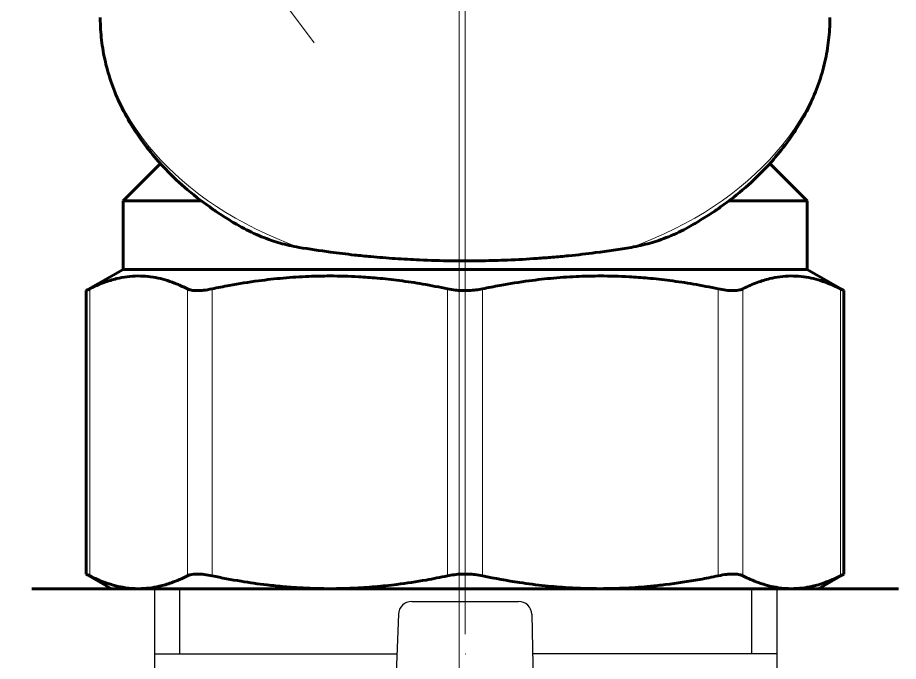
# Model space of a CAD drawing. Header units: millimetres. Extents: x -718 to 68664, y -49984 to -979.
# Drawn here: x 15924.1 to 16310.4, y -37091.7 to -36809.4 of the extents above; entities that cross this region are included whole.
import ezdxf

# ---------------------------------------------------------------- set-up
doc = ezdxf.new("R2010")
doc.units = ezdxf.units.MM
doc.layers.add('Text', color=7, linetype='Continuous', lineweight=15)
doc.layers.add('ГВС (Т3)_20', color=10, linetype='Continuous', lineweight=25)

msp = doc.modelspace()

# ---------------------------------------------------------------- linework, layer by layer
at = {"layer": 'Text'}
msp.add_line((16117.8, -35274.53), (16117.8, -38861.75), dxfattribs=at)
msp.add_lwpolyline([(16054.23, -36820.43), (15568.11, -36171.62)], dxfattribs=at)
at = {"layer": 'ГВС (Т3)_20', "lineweight": 18}
for p, q in [((16120.38, -35941), (16120.38, -37079.8)), ((15955.78, -36928.33), (15955.78, -37054.16)), ((15998.58, -36928.33), (15998.58, -37054.16)), ((16009.41, -36928.33), (16009.41, -37054.16)), ((16112.73, -36928.33), (16112.73, -37054.16)), ((16128.04, -36928.33), (16128.04, -37054.16)), ((16231.36, -36928.33), (16231.36, -37054.16)), ((16242.19, -36928.33), (16242.19, -37054.16)), ((16284.98, -36928.33), (16284.98, -37054.16))]:
    msp.add_line(p, q, dxfattribs=at)
at = {"layer": 'ГВС (Т3)_20', "lineweight": 60}
for p, q in [((15986.76, -36873.42), (15970.38, -36889.8)), ((16254.01, -36873.42), (16270.38, -36889.8)), ((15970.38, -36889.8), (16004.77, -36889.8)), ((15970.38, -36889.8), (15970.38, -36919.8)), ((16236, -36889.8), (16270.38, -36889.8)), ((16270.38, -36889.8), (16270.38, -36919.8)), ((15970.38, -36919.8), (15954.26, -36929.11)), ((15970.38, -36919.8), (16270.38, -36919.8)), ((16270.38, -36919.8), (16286.51, -36929.11)), ((15955.78, -36928.33), (15954.26, -36929.11)), ((16284.98, -36928.33), (16286.51, -36929.11)), ((15954.26, -36929.11), (15954.26, -37053.38)), ((16286.51, -36929.11), (16286.51, -37053.38)), ((15955.78, -37054.16), (15954.26, -37053.38)), ((15954.26, -37053.38), (15965.38, -37059.8)), ((16286.51, -37053.38), (16275.38, -37059.8)), ((16286.51, -37053.38), (16284.98, -37054.16)), ((15944.85, -37059.8), (15930.38, -37059.8)), ((16047.67, -37059.8), (15944.85, -37059.8)), ((15977.18, -37059.8), (15965.38, -37059.8)), ((16179.7, -37059.8), (15977.18, -37059.8)), ((16193.09, -37059.8), (16047.67, -37059.8)), ((16263.59, -37059.8), (16179.7, -37059.8)), ((16295.92, -37059.8), (16193.09, -37059.8)), ((16275.38, -37059.8), (16263.59, -37059.8)), ((16310.38, -37059.8), (16295.92, -37059.8))]:
    msp.add_line(p, q, dxfattribs=at)
at = {"layer": 'ГВС (Т3)_20', "ltscale": 0.5}
for p, q in [((15984.1, -37059.8), (15984.1, -37103.13)), ((16257.01, -37059.8), (16257.01, -37103.13)), ((16096.95, -37065.41), (16143.82, -37065.41)), ((16091.14, -37071.02), (16084.04, -37256.12)), ((16149.62, -37071.02), (16153.76, -37254.74))]:
    msp.add_line(p, q, dxfattribs=at)
at = {"layer": 'ГВС (Т3)_20'}
for p, q in [((15995.1, -37059.8), (15995.1, -37088.38)), ((16246.01, -37059.8), (16246.01, -37088.38)), ((15984.1, -37088.38), (16090.48, -37088.38)), ((16120.38, -37088.38), (16120.55, -37088.38)), ((16257.01, -37088.38), (16150.02, -37088.38))]:
    msp.add_line(p, q, dxfattribs=at)
at = {"layer": 'ГВС (Т3)_20', "ltscale": 0.5}
for centre, start, end in [((16096.95, -37071.22), 90, 178.0724), ((16143.82, -37071.22), 1.9276, 90)]:
    msp.add_arc(centre, 5.81, start, end, dxfattribs=at)
at = {"layer": 'ГВС (Т3)_20', "lineweight": 18}
for major_axis, start_param, end_param in [((-160, 0), 0, 1.098562), ((160, 0), 5.184623, 6.283185)]:
    msp.add_ellipse((16120.38, -36809.39), major_axis=major_axis, ratio=0.707107, start_param=start_param, end_param=end_param, dxfattribs=at)
at = {"layer": 'ГВС (Т3)_20', "lineweight": 60}
for points, knots in [([(16022.39, -36901.28), (16021.41, -36900.73), (16020.44, -36900.17), (16017.49, -36898.44), (16015.54, -36897.24), (16012.72, -36895.41), (16011.81, -36894.81), (16010.49, -36893.91), (16010.06, -36893.62), (16009.21, -36893.03), (16008.79, -36892.73), (16004.52, -36889.71), (16000.86, -36886.83), (15994.06, -36880.92), (15990.91, -36877.89), (15987.57, -36874.31), (15987.14, -36873.88), (15984.51, -36870.76), (15982.16, -36868.13), (15978.44, -36863.21), (15976.9, -36860.99), (15973.43, -36855.61), (15971.61, -36852.41), (15968.41, -36846.01), (15967.03, -36842.81), (15964.67, -36836.41), (15963.69, -36833.22), (15962.12, -36826.84), (15961.53, -36823.66), (15960.69, -36817.32), (15960.46, -36814.15), (15960.39, -36810.46), (15960.38, -36809.93), (15960.38, -36809.39)], [2.139714, 2.139714, 2.139714, 2.139714, 2.393847, 2.393847, 2.918507, 2.918507, 3.170158, 3.170158, 3.290861, 3.290861, 3.411564, 3.411564, 4.515622, 4.515622, 5.582119, 5.582119, 5.730832, 5.730832, 6.608737, 6.608737, 7.30266, 7.30266, 8.265226, 8.265226, 9.195466, 9.195466, 10.098054, 10.098054, 10.982006, 10.982006, 11.853999, 11.853999, 12, 12, 12, 12]), ([(16218.38, -36901.28), (16219.36, -36900.73), (16220.33, -36900.17), (16223.28, -36898.44), (16225.23, -36897.24), (16228.05, -36895.41), (16228.95, -36894.81), (16230.28, -36893.91), (16230.71, -36893.62), (16231.56, -36893.03), (16231.98, -36892.73), (16236.25, -36889.71), (16239.91, -36886.83), (16246.71, -36880.92), (16249.85, -36877.89), (16253.2, -36874.31), (16253.63, -36873.88), (16256.26, -36870.76), (16258.61, -36868.13), (16262.32, -36863.21), (16263.87, -36860.99), (16267.33, -36855.61), (16269.16, -36852.41), (16272.35, -36846.01), (16273.74, -36842.81), (16276.09, -36836.41), (16277.07, -36833.22), (16278.64, -36826.84), (16279.24, -36823.66), (16280.07, -36817.32), (16280.31, -36814.15), (16280.38, -36810.46), (16280.38, -36809.93), (16280.38, -36809.39)], [2.139714, 2.139714, 2.139714, 2.139714, 2.393847, 2.393847, 2.918507, 2.918507, 3.170158, 3.170158, 3.290861, 3.290861, 3.411564, 3.411564, 4.515622, 4.515622, 5.582119, 5.582119, 5.730832, 5.730832, 6.608737, 6.608737, 7.30266, 7.30266, 8.265226, 8.265226, 9.195466, 9.195466, 10.098055, 10.098055, 10.982007, 10.982007, 11.853999, 11.853999, 12, 12, 12, 12]), ([(16022.39, -36901.28), (16025.15, -36902.83), (16029.42, -36904.88), (16035.18, -36907.03), (16039.25, -36908.3), (16043.3, -36909.34), (16046.14, -36909.9), (16047.6, -36910.15)], [0, 0, 0, 0, 2.965136, 4.355285, 5.522454, 6.733535, 8, 8, 8, 8]), ([(16218.38, -36901.28), (16215.61, -36902.83), (16211.35, -36904.88), (16205.58, -36907.03), (16201.52, -36908.3), (16197.47, -36909.34), (16194.63, -36909.9), (16193.16, -36910.15)], [0, 0, 0, 0, 2.965136, 4.355285, 5.522454, 6.733535, 8, 8, 8, 8]), ([(16047.6, -36910.15), (16052.05, -36910.89), (16060.01, -36912.1), (16070.64, -36913.38), (16080.14, -36914.33), (16089.63, -36915.08), (16101.43, -36915.74), (16114.23, -36916.1), (16127.15, -36916.08), (16139.75, -36915.72), (16149.96, -36915.16), (16158.86, -36914.47), (16167.44, -36913.68), (16179.15, -36912.33), (16188.13, -36910.99), (16193.16, -36910.15)], [0, 0, 0, 0, 1.616045, 2.812657, 3.60047, 4.761552, 5.895903, 7.370884, 8.799593, 9.956205, 11.348921, 12.059763, 12.842018, 14.169241, 16, 16, 16, 16]), ([(15998.58, -36928.33), (15997.08, -36927.57), (15994.17, -36926.21), (15989.9, -36924.65), (15985.65, -36923.52), (15981.33, -36922.82), (15976.79, -36922.6), (15972.2, -36922.91), (15967.26, -36923.83), (15961.79, -36925.52), (15957.87, -36927.26), (15955.78, -36928.33)], [0, 0, 0, 0, 1.274679, 2.473431, 3.600851, 4.844661, 6.08763, 7.393509, 8.681392, 10.222948, 12, 12, 12, 12]), ([(16112.73, -36928.33), (16109.12, -36927.57), (16102.08, -36926.21), (16091.78, -36924.65), (16082.36, -36923.61), (16072.19, -36922.88), (16062.18, -36922.6), (16051.16, -36922.83), (16040.74, -36923.5), (16029.08, -36924.8), (16018.68, -36926.46), (16011.9, -36927.8), (16009.41, -36928.33)], [0, 0, 0, 0, 1.380902, 2.67955, 3.900922, 4.930567, 6.499956, 7.653718, 9.060201, 10.414682, 12.045216, 13, 13, 13, 13]), ([(16231.36, -36928.33), (16227.75, -36927.57), (16220.71, -36926.21), (16210.41, -36924.65), (16200.99, -36923.61), (16190.82, -36922.88), (16180.81, -36922.6), (16169.79, -36922.83), (16159.37, -36923.5), (16147.72, -36924.8), (16137.32, -36926.46), (16130.54, -36927.8), (16128.04, -36928.33)], [0, 0, 0, 0, 1.380902, 2.67955, 3.900922, 4.930567, 6.499956, 7.653718, 9.060201, 10.414682, 12.045216, 13, 13, 13, 13]), ([(16284.98, -36928.33), (16283.49, -36927.57), (16280.57, -36926.21), (16276.3, -36924.65), (16272.05, -36923.52), (16267.74, -36922.82), (16263.19, -36922.6), (16258.6, -36922.91), (16253.67, -36923.83), (16248.19, -36925.52), (16244.27, -36927.26), (16242.19, -36928.33)], [0, 0, 0, 0, 1.274679, 2.473431, 3.600851, 4.844661, 6.08763, 7.393509, 8.681392, 10.222948, 12, 12, 12, 12]), ([(15998.58, -36928.33), (15998.96, -36928.52), (15999.99, -36928.89), (16001.8, -36929.12), (16003.8, -36929.11), (16006.12, -36928.93), (16008.07, -36928.62), (16009.41, -36928.33)], [0, 0, 0, 0, 1.519826, 3.515107, 4.610993, 5.766308, 8, 8, 8, 8]), ([(16112.73, -36928.33), (16113.81, -36928.56), (16115.37, -36928.81), (16117.95, -36929.05), (16119.97, -36929.13), (16122.56, -36929.07), (16125.16, -36928.86), (16127.09, -36928.53), (16128.04, -36928.33)], [0, 0, 0, 0, 2.046521, 2.798995, 4.500073, 5.497114, 7.221625, 9, 9, 9, 9]), ([(16231.36, -36928.33), (16232.54, -36928.58), (16234.93, -36928.99), (16237.61, -36929.15), (16239.53, -36929.05), (16240.98, -36928.82), (16241.8, -36928.53), (16242.19, -36928.33)], [0, 0, 0, 0, 1.977799, 4.119335, 5.247895, 6.419223, 8, 8, 8, 8]), ([(15955.78, -37054.16), (15958.01, -37055.3), (15961.79, -37056.96), (15967.01, -37058.57), (15971.9, -37059.55), (15975.25, -37059.8), (15977.18, -37059.8)], [0, 0, 0, 0, 2.216479, 3.731547, 5.118838, 7, 7, 7, 7]), ([(15977.18, -37059.8), (15978.73, -37059.8), (15981.77, -37059.62), (15986.58, -37058.78), (15992.18, -37057.14), (15996.27, -37055.34), (15998.58, -37054.16)], [0, 0, 0, 0, 1.507376, 2.95229, 4.709081, 7, 7, 7, 7]), ([(16009.41, -37054.16), (16008.23, -37053.91), (16005.84, -37053.5), (16003.16, -37053.34), (16001.23, -37053.44), (15999.78, -37053.67), (15998.97, -37053.95), (15998.58, -37054.16)], [0, 0, 0, 0, 1.977799, 4.119335, 5.247895, 6.419223, 8, 8, 8, 8]), ([(16009.41, -37054.16), (16013.63, -37055.05), (16021.63, -37056.56), (16032.2, -37058.06), (16041.28, -37059), (16050.64, -37059.64), (16060.65, -37059.89), (16071.14, -37059.65), (16080.79, -37059.02), (16091.53, -37057.89), (16102.19, -37056.26), (16109.58, -37054.82), (16112.73, -37054.16)], [0, 0, 0, 0, 1.613903, 3.045205, 3.996104, 5.035078, 6.558413, 7.750938, 8.966016, 10.18259, 11.795204, 13, 13, 13, 13]), ([(16128.04, -37054.16), (16126.95, -37053.93), (16125.4, -37053.68), (16122.82, -37053.43), (16120.8, -37053.36), (16118.21, -37053.41), (16115.61, -37053.63), (16113.67, -37053.95), (16112.73, -37054.16)], [0, 0, 0, 0, 2.046521, 2.798995, 4.500073, 5.497114, 7.221625, 9, 9, 9, 9]), ([(16128.04, -37054.16), (16133.42, -37055.3), (16142.54, -37056.96), (16155.13, -37058.57), (16166.94, -37059.55), (16175.04, -37059.8), (16179.7, -37059.8)], [0, 0, 0, 0, 2.216479, 3.731547, 5.118838, 7, 7, 7, 7]), ([(16179.7, -37059.8), (16183.45, -37059.8), (16190.77, -37059.62), (16200.28, -37058.93), (16211.08, -37057.76), (16220.99, -37056.24), (16228.67, -37054.73), (16231.36, -37054.16)], [0, 0, 0, 0, 1.722715, 3.374046, 4.403071, 6.737439, 8, 8, 8, 8]), ([(16242.19, -37054.16), (16241.81, -37053.96), (16240.78, -37053.6), (16238.96, -37053.37), (16236.97, -37053.38), (16234.65, -37053.55), (16232.7, -37053.87), (16231.36, -37054.16)], [0, 0, 0, 0, 1.519826, 3.515107, 4.610993, 5.766308, 8, 8, 8, 8]), ([(16242.19, -37054.16), (16244.42, -37055.3), (16248.19, -37056.96), (16253.41, -37058.57), (16258.3, -37059.55), (16261.65, -37059.8), (16263.59, -37059.8)], [0, 0, 0, 0, 2.216479, 3.731547, 5.118838, 7, 7, 7, 7]), ([(16263.59, -37059.8), (16265.14, -37059.8), (16268.17, -37059.62), (16272.99, -37058.78), (16278.58, -37057.14), (16282.67, -37055.34), (16284.98, -37054.16)], [0, 0, 0, 0, 1.507376, 2.952291, 4.709081, 7, 7, 7, 7])]:
    msp.add_open_spline(points, degree=3, knots=knots, dxfattribs=at)

doc.saveas('drawing.dxf')
